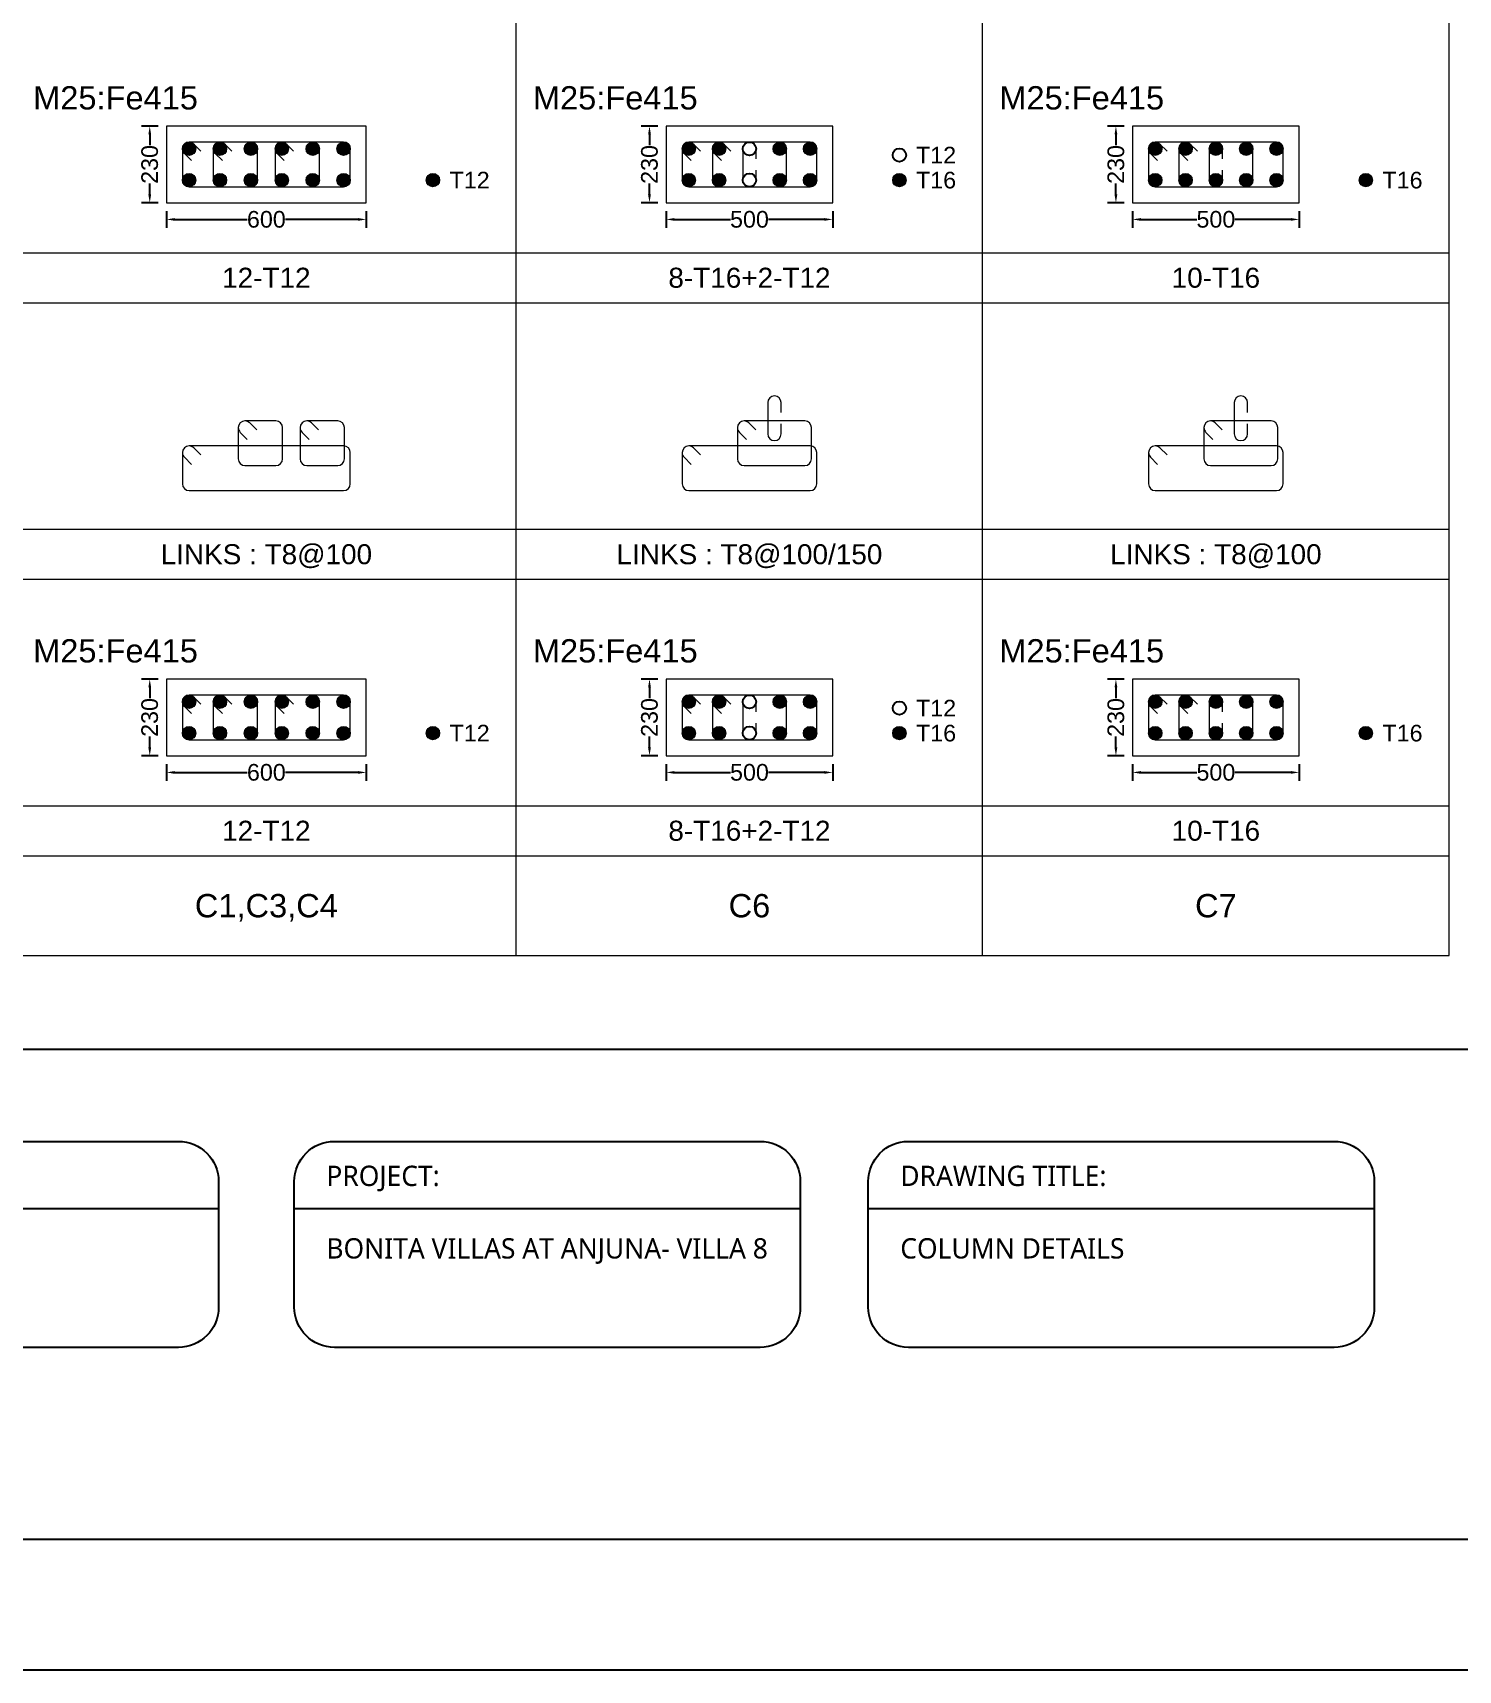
# Model space of a CAD drawing. Header units: millimetres. Extents: x 660818 to 959388, y -495289 to 50450.
# Drawn here: x 745146 to 749425, y -120208 to -115293 of the extents above; entities that cross this region are included whole.
import ezdxf
from ezdxf.enums import TextEntityAlignment as Align

# ---------------------------------------------------------------- set-up
doc = ezdxf.new("R2010")
doc.units = ezdxf.units.MM
doc.header["$LTSCALE"] = 0.01
doc.header["$MEASUREMENT"] = 0
doc.header["$PDMODE"] = 35
for name, color, linetype, lineweight in [('Bar', 4, 'Continuous', 0), ('BorderLine', 7, 'Continuous', 0), ('ConCreatPl', 6, 'Continuous', 0), ('Dim Line', 140, 'Continuous', 0), ('Stirrup', 7, 'Continuous', 0), ('Text1', 2, 'Continuous', 0)]:
    doc.layers.add(name, color=color, linetype=linetype, lineweight=lineweight)
doc.layers.add('RAFT', color=1, linetype='Continuous')
doc.layers.add('Reinforcement', color=130, linetype='Continuous')
doc.styles.add('New Style', font='arial.ttf', dxfattribs={"height": 50})
doc.styles.get("Standard").update_dxf_attribs({"font": 'arial.ttf'})
doc.dimstyles.new('MyDim', dxfattribs={"dimtxt": 50, "dimasz": 25, "dimexe": 25, "dimexo": 25, "dimgap": 2, "dimtad": 0, "dimtxsty": 'New Style', "dimcen": 2.5, "dimadec": 0, "dimazin": 2, "dimtfac": 1, "dimtdec": 4, "dimtofl": 0, "dimtmove": 0, "dimatfit": 3, "dimfxl": 1, "dimtolj": 1, "dimtzin": 0, "dimarcsym": 0})

# ---------------------------------------------------------------- blocks, each defined once
blk = doc.blocks.new('*D936')
at = {"layer": 'Defpoints', "color": 0, "transparency": 16777216}
for p in [(745547.4, -117463.1), (746147.4, -117463.1), (746147.4, -117513.1)]:
    blk.add_point(p, dxfattribs=at)
at = {"layer": 'Dim Line', "color": 0, "lineweight": -2, "transparency": 16777216}
for p, q in [((745547.4, -117488.1), (745547.4, -117538.1)), ((745572.4, -117513.1), (745790.1, -117513.1)), ((746122.4, -117513.1), (745904.7, -117513.1)), ((746147.4, -117488.1), (746147.4, -117538.1))]:
    blk.add_line(p, q, dxfattribs=at)
at = {"layer": 'Dim Line', "color": 0, "transparency": 16777216}
for points in [[(745572.4, -117509), (745572.4, -117517.3), (745547.4, -117513.1)], [(746122.4, -117509), (746122.4, -117517.3), (746147.4, -117513.1)]]:
    blk.add_solid(points, dxfattribs=at)
at = {"layer": 'Dim Line', "color": 0, "transparency": 16777216, "insert": (745847.4, -117513.1), "char_height": 50, "attachment_point": 5, "style": 'New Style'}
blk.add_mtext('\\A1;600', dxfattribs=at)
blk = doc.blocks.new('*D937')
at = {"layer": 'Defpoints', "color": 0, "transparency": 16777216}
for p in [(745497.4, -117233.1), (745547.4, -117233.1), (745547.4, -117463.1)]:
    blk.add_point(p, dxfattribs=at)
at = {"layer": 'Dim Line', "color": 0, "lineweight": -2, "transparency": 16777216}
for p, q in [((745522.4, -117233.1), (745472.4, -117233.1)), ((745497.4, -117258.1), (745497.4, -117290.5)), ((745497.4, -117438.1), (745497.4, -117405.7)), ((745522.4, -117463.1), (745472.4, -117463.1))]:
    blk.add_line(p, q, dxfattribs=at)
at = {"layer": 'Dim Line', "color": 0, "transparency": 16777216}
for points in [[(745493.2, -117258.1), (745501.6, -117258.1), (745497.4, -117233.1)], [(745493.2, -117438.1), (745501.6, -117438.1), (745497.4, -117463.1)]]:
    blk.add_solid(points, dxfattribs=at)
at = {"layer": 'Dim Line', "color": 0, "transparency": 16777216, "insert": (745497.4, -117348.1), "char_height": 50, "attachment_point": 5, "rotation": 90, "style": 'New Style'}
blk.add_mtext('\\A1;230', dxfattribs=at)
blk = doc.blocks.new('*D912')
at = {"layer": 'Defpoints', "color": 0, "transparency": 16777216}
for p in [(745547.4, -115803.1), (746147.4, -115803.1), (746147.4, -115853.1)]:
    blk.add_point(p, dxfattribs=at)
at = {"layer": 'Dim Line', "color": 0, "lineweight": -2, "transparency": 16777216}
for p, q in [((745547.4, -115828.1), (745547.4, -115878.1)), ((745572.4, -115853.1), (745790.1, -115853.1)), ((746122.4, -115853.1), (745904.7, -115853.1)), ((746147.4, -115828.1), (746147.4, -115878.1))]:
    blk.add_line(p, q, dxfattribs=at)
at = {"layer": 'Dim Line', "color": 0, "transparency": 16777216}
for points in [[(745572.4, -115849), (745572.4, -115857.3), (745547.4, -115853.1)], [(746122.4, -115849), (746122.4, -115857.3), (746147.4, -115853.1)]]:
    blk.add_solid(points, dxfattribs=at)
at = {"layer": 'Dim Line', "color": 0, "transparency": 16777216, "insert": (745847.4, -115853.1), "char_height": 50, "attachment_point": 5, "style": 'New Style'}
blk.add_mtext('\\A1;600', dxfattribs=at)
blk = doc.blocks.new('*D913')
at = {"layer": 'Defpoints', "color": 0, "transparency": 16777216}
for p in [(745497.4, -115573.1), (745547.4, -115573.1), (745547.4, -115803.1)]:
    blk.add_point(p, dxfattribs=at)
at = {"layer": 'Dim Line', "color": 0, "lineweight": -2, "transparency": 16777216}
for p, q in [((745522.4, -115573.1), (745472.4, -115573.1)), ((745497.4, -115598.1), (745497.4, -115630.5)), ((745497.4, -115778.1), (745497.4, -115745.7)), ((745522.4, -115803.1), (745472.4, -115803.1))]:
    blk.add_line(p, q, dxfattribs=at)
at = {"layer": 'Dim Line', "color": 0, "transparency": 16777216}
for points in [[(745493.2, -115598.1), (745501.6, -115598.1), (745497.4, -115573.1)], [(745493.2, -115778.1), (745501.6, -115778.1), (745497.4, -115803.1)]]:
    blk.add_solid(points, dxfattribs=at)
at = {"layer": 'Dim Line', "color": 0, "transparency": 16777216, "insert": (745497.4, -115688.1), "char_height": 50, "attachment_point": 5, "rotation": 90, "style": 'New Style'}
blk.add_mtext('\\A1;230', dxfattribs=at)
blk = doc.blocks.new('*D928')
at = {"layer": 'Defpoints', "color": 0, "transparency": 16777216}
for p in [(747047.4, -115803.1), (747547.4, -115803.1), (747547.4, -115853.1)]:
    blk.add_point(p, dxfattribs=at)
at = {"layer": 'Dim Line', "color": 0, "lineweight": -2, "transparency": 16777216}
for p, q in [((747047.4, -115828.1), (747047.4, -115878.1)), ((747072.4, -115853.1), (747240.3, -115853.1)), ((747522.4, -115853.1), (747354.6, -115853.1)), ((747547.4, -115828.1), (747547.4, -115878.1))]:
    blk.add_line(p, q, dxfattribs=at)
at = {"layer": 'Dim Line', "color": 0, "transparency": 16777216}
for points in [[(747072.4, -115849), (747072.4, -115857.3), (747047.4, -115853.1)], [(747522.4, -115849), (747522.4, -115857.3), (747547.4, -115853.1)]]:
    blk.add_solid(points, dxfattribs=at)
at = {"layer": 'Dim Line', "color": 0, "transparency": 16777216, "insert": (747297.4, -115853.1), "char_height": 50, "attachment_point": 5, "style": 'New Style'}
blk.add_mtext('\\A1;500', dxfattribs=at)
blk = doc.blocks.new('*D929')
at = {"layer": 'Defpoints', "color": 0, "transparency": 16777216}
for p in [(746997.4, -115573.1), (747047.4, -115573.1), (747047.4, -115803.1)]:
    blk.add_point(p, dxfattribs=at)
at = {"layer": 'Dim Line', "color": 0, "lineweight": -2, "transparency": 16777216}
for p, q in [((747022.4, -115573.1), (746972.4, -115573.1)), ((746997.4, -115598.1), (746997.4, -115630.5)), ((746997.4, -115778.1), (746997.4, -115745.7)), ((747022.4, -115803.1), (746972.4, -115803.1))]:
    blk.add_line(p, q, dxfattribs=at)
at = {"layer": 'Dim Line', "color": 0, "transparency": 16777216}
for points in [[(746993.2, -115598.1), (747001.6, -115598.1), (746997.4, -115573.1)], [(746993.2, -115778.1), (747001.6, -115778.1), (746997.4, -115803.1)]]:
    blk.add_solid(points, dxfattribs=at)
at = {"layer": 'Dim Line', "color": 0, "transparency": 16777216, "insert": (746997.4, -115688.1), "char_height": 50, "attachment_point": 5, "rotation": 90, "style": 'New Style'}
blk.add_mtext('\\A1;230', dxfattribs=at)
blk = doc.blocks.new('Dia12')
at = {"layer": 'Reinforcement'}
blk.add_circle((0, 0), 20, dxfattribs=at)
blk = doc.blocks.new('*D924')
at = {"layer": 'Defpoints', "color": 0, "transparency": 16777216}
for p in [(748447.4, -115803.1), (748947.4, -115803.1), (748947.4, -115853.1)]:
    blk.add_point(p, dxfattribs=at)
at = {"layer": 'Dim Line', "color": 0, "lineweight": -2, "transparency": 16777216}
for p, q in [((748447.4, -115828.1), (748447.4, -115878.1)), ((748472.4, -115853.1), (748640.3, -115853.1)), ((748922.4, -115853.1), (748754.6, -115853.1)), ((748947.4, -115828.1), (748947.4, -115878.1))]:
    blk.add_line(p, q, dxfattribs=at)
at = {"layer": 'Dim Line', "color": 0, "transparency": 16777216}
for points in [[(748472.4, -115849), (748472.4, -115857.3), (748447.4, -115853.1)], [(748922.4, -115849), (748922.4, -115857.3), (748947.4, -115853.1)]]:
    blk.add_solid(points, dxfattribs=at)
at = {"layer": 'Dim Line', "color": 0, "transparency": 16777216, "insert": (748697.4, -115853.1), "char_height": 50, "attachment_point": 5, "style": 'New Style'}
blk.add_mtext('\\A1;500', dxfattribs=at)
blk = doc.blocks.new('*D925')
at = {"layer": 'Defpoints', "color": 0, "transparency": 16777216}
for p in [(748397.4, -115573.1), (748447.4, -115573.1), (748447.4, -115803.1)]:
    blk.add_point(p, dxfattribs=at)
at = {"layer": 'Dim Line', "color": 0, "lineweight": -2, "transparency": 16777216}
for p, q in [((748422.4, -115573.1), (748372.4, -115573.1)), ((748397.4, -115598.1), (748397.4, -115630.5)), ((748397.4, -115778.1), (748397.4, -115745.7)), ((748422.4, -115803.1), (748372.4, -115803.1))]:
    blk.add_line(p, q, dxfattribs=at)
at = {"layer": 'Dim Line', "color": 0, "transparency": 16777216}
for points in [[(748393.2, -115598.1), (748401.6, -115598.1), (748397.4, -115573.1)], [(748393.2, -115778.1), (748401.6, -115778.1), (748397.4, -115803.1)]]:
    blk.add_solid(points, dxfattribs=at)
at = {"layer": 'Dim Line', "color": 0, "transparency": 16777216, "insert": (748397.4, -115688.1), "char_height": 50, "attachment_point": 5, "rotation": 90, "style": 'New Style'}
blk.add_mtext('\\A1;230', dxfattribs=at)
blk = doc.blocks.new('*D890')
at = {"layer": 'Defpoints', "color": 0, "transparency": 16777216}
for p in [(747047.4, -117463.1), (747547.4, -117463.1), (747547.4, -117513.1)]:
    blk.add_point(p, dxfattribs=at)
at = {"layer": 'Dim Line', "color": 0, "lineweight": -2, "transparency": 16777216}
for p, q in [((747047.4, -117488.1), (747047.4, -117538.1)), ((747072.4, -117513.1), (747240.3, -117513.1)), ((747522.4, -117513.1), (747354.6, -117513.1)), ((747547.4, -117488.1), (747547.4, -117538.1))]:
    blk.add_line(p, q, dxfattribs=at)
at = {"layer": 'Dim Line', "color": 0, "transparency": 16777216}
for points in [[(747072.4, -117509), (747072.4, -117517.3), (747047.4, -117513.1)], [(747522.4, -117509), (747522.4, -117517.3), (747547.4, -117513.1)]]:
    blk.add_solid(points, dxfattribs=at)
at = {"layer": 'Dim Line', "color": 0, "transparency": 16777216, "insert": (747297.4, -117513.1), "char_height": 50, "attachment_point": 5, "style": 'New Style'}
blk.add_mtext('\\A1;500', dxfattribs=at)
blk = doc.blocks.new('*D891')
at = {"layer": 'Defpoints', "color": 0, "transparency": 16777216}
for p in [(746997.4, -117233.1), (747047.4, -117233.1), (747047.4, -117463.1)]:
    blk.add_point(p, dxfattribs=at)
at = {"layer": 'Dim Line', "color": 0, "lineweight": -2, "transparency": 16777216}
for p, q in [((747022.4, -117233.1), (746972.4, -117233.1)), ((746997.4, -117258.1), (746997.4, -117290.5)), ((746997.4, -117438.1), (746997.4, -117405.7)), ((747022.4, -117463.1), (746972.4, -117463.1))]:
    blk.add_line(p, q, dxfattribs=at)
at = {"layer": 'Dim Line', "color": 0, "transparency": 16777216}
for points in [[(746993.2, -117258.1), (747001.6, -117258.1), (746997.4, -117233.1)], [(746993.2, -117438.1), (747001.6, -117438.1), (746997.4, -117463.1)]]:
    blk.add_solid(points, dxfattribs=at)
at = {"layer": 'Dim Line', "color": 0, "transparency": 16777216, "insert": (746997.4, -117348.1), "char_height": 50, "attachment_point": 5, "rotation": 90, "style": 'New Style'}
blk.add_mtext('\\A1;230', dxfattribs=at)
blk = doc.blocks.new('*D892')
at = {"layer": 'Defpoints', "color": 0, "transparency": 16777216}
for p in [(748447.4, -117463.1), (748947.4, -117463.1), (748947.4, -117513.1)]:
    blk.add_point(p, dxfattribs=at)
at = {"layer": 'Dim Line', "color": 0, "lineweight": -2, "transparency": 16777216}
for p, q in [((748447.4, -117488.1), (748447.4, -117538.1)), ((748472.4, -117513.1), (748640.3, -117513.1)), ((748922.4, -117513.1), (748754.6, -117513.1)), ((748947.4, -117488.1), (748947.4, -117538.1))]:
    blk.add_line(p, q, dxfattribs=at)
at = {"layer": 'Dim Line', "color": 0, "transparency": 16777216}
for points in [[(748472.4, -117509), (748472.4, -117517.3), (748447.4, -117513.1)], [(748922.4, -117509), (748922.4, -117517.3), (748947.4, -117513.1)]]:
    blk.add_solid(points, dxfattribs=at)
at = {"layer": 'Dim Line', "color": 0, "transparency": 16777216, "insert": (748697.4, -117513.1), "char_height": 50, "attachment_point": 5, "style": 'New Style'}
blk.add_mtext('\\A1;500', dxfattribs=at)
blk = doc.blocks.new('*D893')
at = {"layer": 'Defpoints', "color": 0, "transparency": 16777216}
for p in [(748397.4, -117233.1), (748447.4, -117233.1), (748447.4, -117463.1)]:
    blk.add_point(p, dxfattribs=at)
at = {"layer": 'Dim Line', "color": 0, "lineweight": -2, "transparency": 16777216}
for p, q in [((748422.4, -117233.1), (748372.4, -117233.1)), ((748397.4, -117258.1), (748397.4, -117290.5)), ((748397.4, -117438.1), (748397.4, -117405.7)), ((748422.4, -117463.1), (748372.4, -117463.1))]:
    blk.add_line(p, q, dxfattribs=at)
at = {"layer": 'Dim Line', "color": 0, "transparency": 16777216}
for points in [[(748393.2, -117258.1), (748401.6, -117258.1), (748397.4, -117233.1)], [(748393.2, -117438.1), (748401.6, -117438.1), (748397.4, -117463.1)]]:
    blk.add_solid(points, dxfattribs=at)
at = {"layer": 'Dim Line', "color": 0, "transparency": 16777216, "insert": (748397.4, -117348.1), "char_height": 50, "attachment_point": 5, "rotation": 90, "style": 'New Style'}
blk.add_mtext('\\A1;230', dxfattribs=at)

msp = doc.modelspace()

# ---------------------------------------------------------------- hatches: boundary and pattern name
at = {"layer": 'Bar'}
h = msp.add_hatch(color=256, dxfattribs=at)
edge = h.paths.add_edge_path()
edge.add_arc((745615.404, -115641.125), 20, 0, 360)
h = msp.add_hatch(color=256, dxfattribs=at)
edge = h.paths.add_edge_path()
edge.add_arc((745708.204, -115641.125), 20, 0, 360)
h = msp.add_hatch(color=256, dxfattribs=at)
edge = h.paths.add_edge_path()
edge.add_arc((745801.004, -115641.125), 20, 0, 360)
h = msp.add_hatch(color=256, dxfattribs=at)
edge = h.paths.add_edge_path()
edge.add_arc((745893.804, -115641.125), 20, 0, 360)
h = msp.add_hatch(color=256, dxfattribs=at)
edge = h.paths.add_edge_path()
edge.add_arc((745986.604, -115641.125), 20, 0, 360)
h = msp.add_hatch(color=256, dxfattribs=at)
edge = h.paths.add_edge_path()
edge.add_arc((746079.404, -115641.125), 20, 0, 360)
h = msp.add_hatch(color=256, dxfattribs=at)
edge = h.paths.add_edge_path()
edge.add_arc((747115.404, -115641.125), 20, 0, 360)
h = msp.add_hatch(color=256, dxfattribs=at)
edge = h.paths.add_edge_path()
edge.add_arc((747206.404, -115641.125), 20, 0, 360)
h = msp.add_hatch(color=256, dxfattribs=at)
edge = h.paths.add_edge_path()
edge.add_arc((747388.404, -115641.125), 20, 0, 360)
h = msp.add_hatch(color=256, dxfattribs=at)
edge = h.paths.add_edge_path()
edge.add_arc((747479.404, -115641.125), 20, 0, 360)
h = msp.add_hatch(color=256, dxfattribs=at)
edge = h.paths.add_edge_path()
edge.add_arc((748515.404, -115641.125), 20, 0, 360)
h = msp.add_hatch(color=256, dxfattribs=at)
edge = h.paths.add_edge_path()
edge.add_arc((748606.404, -115641.125), 20, 0, 360)
h = msp.add_hatch(color=256, dxfattribs=at)
edge = h.paths.add_edge_path()
edge.add_arc((748697.404, -115641.125), 20, 0, 360)
h = msp.add_hatch(color=256, dxfattribs=at)
edge = h.paths.add_edge_path()
edge.add_arc((748788.404, -115641.125), 20, 0, 360)
h = msp.add_hatch(color=256, dxfattribs=at)
edge = h.paths.add_edge_path()
edge.add_arc((748879.404, -115641.125), 20, 0, 360)
h = msp.add_hatch(color=256, dxfattribs=at)
edge = h.paths.add_edge_path()
edge.add_arc((745615.404, -115735.125), 20, 0, 360)
h = msp.add_hatch(color=256, dxfattribs=at)
edge = h.paths.add_edge_path()
edge.add_arc((745708.204, -115735.125), 20, 0, 360)
h = msp.add_hatch(color=256, dxfattribs=at)
edge = h.paths.add_edge_path()
edge.add_arc((745801.004, -115735.125), 20, 0, 360)
h = msp.add_hatch(color=256, dxfattribs=at)
edge = h.paths.add_edge_path()
edge.add_arc((745893.804, -115735.125), 20, 0, 360)
h = msp.add_hatch(color=256, dxfattribs=at)
edge = h.paths.add_edge_path()
edge.add_arc((745986.604, -115735.125), 20, 0, 360)
h = msp.add_hatch(color=256, dxfattribs=at)
edge = h.paths.add_edge_path()
edge.add_arc((746079.404, -115735.125), 20, 0, 360)
h = msp.add_hatch(color=256, dxfattribs=at)
edge = h.paths.add_edge_path()
edge.add_arc((746347.404, -115735.125), 20, 0, 360)
h = msp.add_hatch(color=256, dxfattribs=at)
edge = h.paths.add_edge_path()
edge.add_arc((747115.404, -115735.125), 20, 0, 360)
h = msp.add_hatch(color=256, dxfattribs=at)
edge = h.paths.add_edge_path()
edge.add_arc((747206.404, -115735.125), 20, 0, 360)
h = msp.add_hatch(color=256, dxfattribs=at)
edge = h.paths.add_edge_path()
edge.add_arc((747388.404, -115735.125), 20, 0, 360)
h = msp.add_hatch(color=256, dxfattribs=at)
edge = h.paths.add_edge_path()
edge.add_arc((747479.404, -115735.125), 20, 0, 360)
h = msp.add_hatch(color=256, dxfattribs=at)
edge = h.paths.add_edge_path()
edge.add_arc((747747.404, -115735.125), 20, 0, 360)
h = msp.add_hatch(color=256, dxfattribs=at)
edge = h.paths.add_edge_path()
edge.add_arc((748515.404, -115735.125), 20, 0, 360)
h = msp.add_hatch(color=256, dxfattribs=at)
edge = h.paths.add_edge_path()
edge.add_arc((748606.404, -115735.125), 20, 0, 360)
h = msp.add_hatch(color=256, dxfattribs=at)
edge = h.paths.add_edge_path()
edge.add_arc((748697.404, -115735.125), 20, 0, 360)
h = msp.add_hatch(color=256, dxfattribs=at)
edge = h.paths.add_edge_path()
edge.add_arc((748788.404, -115735.125), 20, 0, 360)
h = msp.add_hatch(color=256, dxfattribs=at)
edge = h.paths.add_edge_path()
edge.add_arc((748879.404, -115735.125), 20, 0, 360)
h = msp.add_hatch(color=256, dxfattribs=at)
edge = h.paths.add_edge_path()
edge.add_arc((749147.404, -115735.125), 20, 0, 360)
h = msp.add_hatch(color=256, dxfattribs=at)
edge = h.paths.add_edge_path()
edge.add_arc((745615.404, -117301.125), 20, 0, 360)
h = msp.add_hatch(color=256, dxfattribs=at)
edge = h.paths.add_edge_path()
edge.add_arc((745708.204, -117301.125), 20, 0, 360)
h = msp.add_hatch(color=256, dxfattribs=at)
edge = h.paths.add_edge_path()
edge.add_arc((745801.004, -117301.125), 20, 0, 360)
h = msp.add_hatch(color=256, dxfattribs=at)
edge = h.paths.add_edge_path()
edge.add_arc((745893.804, -117301.125), 20, 0, 360)
h = msp.add_hatch(color=256, dxfattribs=at)
edge = h.paths.add_edge_path()
edge.add_arc((745986.604, -117301.125), 20, 0, 360)
h = msp.add_hatch(color=256, dxfattribs=at)
edge = h.paths.add_edge_path()
edge.add_arc((746079.404, -117301.125), 20, 0, 360)
h = msp.add_hatch(color=256, dxfattribs=at)
edge = h.paths.add_edge_path()
edge.add_arc((747115.404, -117301.125), 20, 0, 360)
h = msp.add_hatch(color=256, dxfattribs=at)
edge = h.paths.add_edge_path()
edge.add_arc((747206.404, -117301.125), 20, 0, 360)
h = msp.add_hatch(color=256, dxfattribs=at)
edge = h.paths.add_edge_path()
edge.add_arc((747388.404, -117301.125), 20, 0, 360)
h = msp.add_hatch(color=256, dxfattribs=at)
edge = h.paths.add_edge_path()
edge.add_arc((747479.404, -117301.125), 20, 0, 360)
h = msp.add_hatch(color=256, dxfattribs=at)
edge = h.paths.add_edge_path()
edge.add_arc((748515.404, -117301.125), 20, 0, 360)
h = msp.add_hatch(color=256, dxfattribs=at)
edge = h.paths.add_edge_path()
edge.add_arc((748606.404, -117301.125), 20, 0, 360)
h = msp.add_hatch(color=256, dxfattribs=at)
edge = h.paths.add_edge_path()
edge.add_arc((748697.404, -117301.125), 20, 0, 360)
h = msp.add_hatch(color=256, dxfattribs=at)
edge = h.paths.add_edge_path()
edge.add_arc((748788.404, -117301.125), 20, 0, 360)
h = msp.add_hatch(color=256, dxfattribs=at)
edge = h.paths.add_edge_path()
edge.add_arc((748879.404, -117301.125), 20, 0, 360)
h = msp.add_hatch(color=256, dxfattribs=at)
edge = h.paths.add_edge_path()
edge.add_arc((745615.404, -117395.125), 20, 0, 360)
h = msp.add_hatch(color=256, dxfattribs=at)
edge = h.paths.add_edge_path()
edge.add_arc((745708.204, -117395.125), 20, 0, 360)
h = msp.add_hatch(color=256, dxfattribs=at)
edge = h.paths.add_edge_path()
edge.add_arc((745801.004, -117395.125), 20, 0, 360)
h = msp.add_hatch(color=256, dxfattribs=at)
edge = h.paths.add_edge_path()
edge.add_arc((745893.804, -117395.125), 20, 0, 360)
h = msp.add_hatch(color=256, dxfattribs=at)
edge = h.paths.add_edge_path()
edge.add_arc((745986.604, -117395.125), 20, 0, 360)
h = msp.add_hatch(color=256, dxfattribs=at)
edge = h.paths.add_edge_path()
edge.add_arc((746079.404, -117395.125), 20, 0, 360)
h = msp.add_hatch(color=256, dxfattribs=at)
edge = h.paths.add_edge_path()
edge.add_arc((746347.404, -117395.125), 20, 0, 360)
h = msp.add_hatch(color=256, dxfattribs=at)
edge = h.paths.add_edge_path()
edge.add_arc((747115.404, -117395.125), 20, 0, 360)
h = msp.add_hatch(color=256, dxfattribs=at)
edge = h.paths.add_edge_path()
edge.add_arc((747206.404, -117395.125), 20, 0, 360)
h = msp.add_hatch(color=256, dxfattribs=at)
edge = h.paths.add_edge_path()
edge.add_arc((747388.404, -117395.125), 20, 0, 360)
h = msp.add_hatch(color=256, dxfattribs=at)
edge = h.paths.add_edge_path()
edge.add_arc((747479.404, -117395.125), 20, 0, 360)
h = msp.add_hatch(color=256, dxfattribs=at)
edge = h.paths.add_edge_path()
edge.add_arc((747747.404, -117395.125), 20, 0, 360)
h = msp.add_hatch(color=256, dxfattribs=at)
edge = h.paths.add_edge_path()
edge.add_arc((748515.404, -117395.125), 20, 0, 360)
h = msp.add_hatch(color=256, dxfattribs=at)
edge = h.paths.add_edge_path()
edge.add_arc((748606.404, -117395.125), 20, 0, 360)
h = msp.add_hatch(color=256, dxfattribs=at)
edge = h.paths.add_edge_path()
edge.add_arc((748697.404, -117395.125), 20, 0, 360)
h = msp.add_hatch(color=256, dxfattribs=at)
edge = h.paths.add_edge_path()
edge.add_arc((748788.404, -117395.125), 20, 0, 360)
h = msp.add_hatch(color=256, dxfattribs=at)
edge = h.paths.add_edge_path()
edge.add_arc((748879.404, -117395.125), 20, 0, 360)
h = msp.add_hatch(color=256, dxfattribs=at)
edge = h.paths.add_edge_path()
edge.add_arc((749147.404, -117395.125), 20, 0, 360)

# ---------------------------------------------------------------- linework, layer by layer
at = {"color": 151}
for p, q in [((744185.175, -118822.502), (745704.019, -118822.502)), ((745931.265, -118822.502), (747450.109, -118822.502)), ((747653.898, -118822.502), (749172.742, -118822.502))]:
    msp.add_line(p, q, dxfattribs=at)
for points in [[(744305.675, -118620.713), (745583.519, -118620.713, -0.41421356), (745704.019, -118741.213), (745704.019, -119118.47, -0.41421356), (745583.519, -119238.97), (744305.675, -119238.97, -0.41421356), (744185.175, -119118.47), (744185.175, -118741.213, -0.41421356)], [(746051.765, -118620.713), (747329.609, -118620.713, -0.41421356), (747450.109, -118741.213), (747450.109, -119118.47, -0.41421356), (747329.609, -119238.97), (746051.765, -119238.97, -0.41421356), (745931.265, -119118.47), (745931.265, -118741.213, -0.41421356)], [(747774.398, -118620.713), (749052.242, -118620.713, -0.41421356), (749172.742, -118741.213), (749172.742, -119118.47, -0.41421356), (749052.242, -119238.97), (747774.398, -119238.97, -0.41421356), (747653.898, -119118.47), (747653.898, -118741.213, -0.41421356)]]:
    msp.add_lwpolyline(points, format="xyb", close=True, dxfattribs=at)
at = {"layer": 'Bar'}
for centre in [(745615.404, -115641.125), (745708.204, -115641.125), (745801.004, -115641.125), (745893.804, -115641.125), (745986.604, -115641.125), (746079.404, -115641.125), (747115.404, -115641.125), (747206.404, -115641.125), (747388.404, -115641.125), (747479.404, -115641.125), (748515.404, -115641.125), (748606.404, -115641.125), (748697.404, -115641.125), (748788.404, -115641.125), (748879.404, -115641.125), (745615.404, -115735.125), (745708.204, -115735.125), (745801.004, -115735.125), (745893.804, -115735.125), (745986.604, -115735.125), (746079.404, -115735.125), (746347.404, -115735.125), (747115.404, -115735.125), (747206.404, -115735.125), (747388.404, -115735.125), (747479.404, -115735.125), (747747.404, -115735.125), (748515.404, -115735.125), (748606.404, -115735.125), (748697.404, -115735.125), (748788.404, -115735.125), (748879.404, -115735.125), (749147.404, -115735.125), (745615.404, -117301.125), (745708.204, -117301.125), (745801.004, -117301.125), (745893.804, -117301.125), (745986.604, -117301.125), (746079.404, -117301.125), (747115.404, -117301.125), (747206.404, -117301.125), (747388.404, -117301.125), (747479.404, -117301.125), (748515.404, -117301.125), (748606.404, -117301.125), (748697.404, -117301.125), (748788.404, -117301.125), (748879.404, -117301.125), (745615.404, -117395.125), (745708.204, -117395.125), (745801.004, -117395.125), (745893.804, -117395.125), (745986.604, -117395.125), (746079.404, -117395.125), (746347.404, -117395.125), (747115.404, -117395.125), (747206.404, -117395.125), (747388.404, -117395.125), (747479.404, -117395.125), (747747.404, -117395.125), (748515.404, -117395.125), (748606.404, -117395.125), (748697.404, -117395.125), (748788.404, -117395.125), (748879.404, -117395.125), (749147.404, -117395.125)]:
    msp.add_circle(centre, 20, dxfattribs=at)
at = {"layer": 'BorderLine'}
for p, q in [((746597.404, -116103.125), (746597.404, -114443.125)), ((746597.404, -116103.125), (746597.404, -114443.125)), ((747997.404, -116103.125), (747997.404, -114443.125)), ((749397.404, -116103.125), (749397.404, -114443.125)), ((745097.404, -115953.125), (746597.404, -115953.125)), ((746597.404, -115953.125), (747997.404, -115953.125)), ((747997.404, -115953.125), (749397.404, -115953.125)), ((745097.404, -116103.125), (746597.404, -116103.125)), ((746597.404, -117763.125), (746597.404, -116103.125)), ((746597.404, -117763.125), (746597.404, -116103.125)), ((746597.404, -116103.125), (747997.404, -116103.125)), ((747997.404, -117763.125), (747997.404, -116103.125)), ((747997.404, -116103.125), (749397.404, -116103.125)), ((749397.404, -117763.125), (749397.404, -116103.125)), ((745097.404, -116783.125), (746597.404, -116783.125)), ((746597.404, -116783.125), (747997.404, -116783.125)), ((747997.404, -116783.125), (749397.404, -116783.125)), ((745097.404, -116933.125), (746597.404, -116933.125)), ((746597.404, -116933.125), (747997.404, -116933.125)), ((747997.404, -116933.125), (749397.404, -116933.125)), ((745097.404, -117613.125), (746597.404, -117613.125)), ((746597.404, -117613.125), (747997.404, -117613.125)), ((747997.404, -117613.125), (749397.404, -117613.125)), ((745097.404, -117763.125), (746597.404, -117763.125)), ((745097.404, -117763.125), (746597.404, -117763.125)), ((746597.404, -118063.125), (746597.404, -117763.125)), ((746597.404, -118063.125), (746597.404, -117763.125)), ((746597.404, -117763.125), (747997.404, -117763.125)), ((747997.404, -118063.125), (747997.404, -117763.125)), ((747997.404, -117763.125), (749397.404, -117763.125)), ((749397.404, -118063.125), (749397.404, -117763.125)), ((745097.404, -118063.125), (746597.404, -118063.125)), ((746597.404, -118063.125), (747997.404, -118063.125)), ((747997.404, -118063.125), (749397.404, -118063.125))]:
    msp.add_line(p, q, dxfattribs=at)
at = {"layer": 'ConCreatPl', "flags": 128}
for points in [[(745547.404, -115803.125), (746147.404, -115803.125), (746147.404, -115573.125), (745547.404, -115573.125)], [(747047.404, -115803.125), (747547.404, -115803.125), (747547.404, -115573.125), (747047.404, -115573.125)], [(748447.404, -115803.125), (748947.404, -115803.125), (748947.404, -115573.125), (748447.404, -115573.125)], [(745547.404, -117463.125), (746147.404, -117463.125), (746147.404, -117233.125), (745547.404, -117233.125)], [(747047.404, -117463.125), (747547.404, -117463.125), (747547.404, -117233.125), (747047.404, -117233.125)], [(748447.404, -117463.125), (748947.404, -117463.125), (748947.404, -117233.125), (748447.404, -117233.125)]]:
    msp.add_lwpolyline(points, close=True, dxfattribs=at)
at = {"layer": 'RAFT', "ltscale": 0.5}
msp.add_line((741377.144, -118344.151), (751989.712, -118344.151), dxfattribs=at)
for points in [[(741211.036, -110470.938), (752247.64, -110470.938), (752247.64, -120208.209), (741211.036, -120208.209)], [(741377.144, -110680.277), (751989.712, -110680.277), (751989.712, -119815.577), (741377.144, -119815.577)]]:
    msp.add_lwpolyline(points, close=True, dxfattribs=at)
at = {"layer": 'Stirrup', "flags": 128}
for points in [[(745650.76, -115648.196), (745629.546, -115626.983, 0.19891237), (745615.404, -115621.125), (745615.404, -115621.125, 0.41421356), (745595.404, -115641.125), (745595.404, -115735.125, 0.41421356), (745615.404, -115755.125), (746079.404, -115755.125, 0.41421356), (746099.404, -115735.125), (746099.404, -115641.125, 0.41421356), (746079.404, -115621.125), (745615.404, -115621.125, 0.41421356), (745595.404, -115641.125), (745595.404, -115641.116, 0.19910951), (745601.273, -115655.269), (745622.516, -115676.48)], [(745743.56, -115648.196), (745722.346, -115626.983, 0.19891237), (745708.204, -115621.125), (745708.204, -115621.125, 0.41421356), (745688.204, -115641.125), (745688.204, -115735.125, 0.41421356), (745708.204, -115755.125), (745801.004, -115755.125, 0.41421356), (745821.004, -115735.125), (745821.004, -115641.125, 0.41421356), (745801.004, -115621.125), (745708.204, -115621.125, 0.41421356), (745688.204, -115641.125), (745688.204, -115641.116, 0.19910951), (745694.073, -115655.269), (745715.316, -115676.48)], [(745929.16, -115648.196), (745907.946, -115626.983, 0.19891237), (745893.804, -115621.125), (745893.804, -115621.125, 0.41421356), (745873.804, -115641.125), (745873.804, -115735.125, 0.41421356), (745893.804, -115755.125), (745986.604, -115755.125, 0.41421356), (746006.604, -115735.125), (746006.604, -115641.125, 0.41421356), (745986.604, -115621.125), (745893.804, -115621.125, 0.41421356), (745873.804, -115641.125), (745873.804, -115641.116, 0.19910951), (745879.673, -115655.269), (745900.916, -115676.48)], [(747150.76, -115648.196), (747129.546, -115626.983, 0.19891237), (747115.404, -115621.125), (747115.404, -115621.125, 0.41421356), (747095.404, -115641.125), (747095.404, -115735.125, 0.41421356), (747115.404, -115755.125), (747479.404, -115755.125, 0.41421356), (747499.404, -115735.125), (747499.404, -115641.125, 0.41421356), (747479.404, -115621.125), (747115.404, -115621.125, 0.41421356), (747095.404, -115641.125), (747095.404, -115641.116, 0.19910951), (747101.273, -115655.269), (747122.516, -115676.48)], [(747241.76, -115648.196), (747220.546, -115626.983, 0.19891237), (747206.404, -115621.125), (747206.404, -115621.125, 0.41421356), (747186.404, -115641.125), (747186.404, -115735.125, 0.41421356), (747206.404, -115755.125), (747388.404, -115755.125, 0.41421356), (747408.404, -115735.125), (747408.404, -115641.125, 0.41421356), (747388.404, -115621.125), (747206.404, -115621.125, 0.41421356), (747186.404, -115641.125), (747186.404, -115641.116, 0.19910951), (747192.273, -115655.269), (747213.516, -115676.48)], [(747317.404, -115671.125), (747317.404, -115641.125, 0.41421356), (747297.404, -115621.125), (747297.404, -115621.125, 0.41421356), (747277.404, -115641.125), (747277.404, -115735.125, 0.41421356), (747297.404, -115755.125), (747297.404, -115755.125, 0.41421356), (747317.404, -115735.125), (747317.404, -115705.125)], [(748550.76, -115648.196), (748529.546, -115626.983, 0.19891237), (748515.404, -115621.125), (748515.404, -115621.125, 0.41421356), (748495.404, -115641.125), (748495.404, -115735.125, 0.41421356), (748515.404, -115755.125), (748879.404, -115755.125, 0.41421356), (748899.404, -115735.125), (748899.404, -115641.125, 0.41421356), (748879.404, -115621.125), (748515.404, -115621.125, 0.41421356), (748495.404, -115641.125), (748495.404, -115641.116, 0.19910951), (748501.273, -115655.269), (748522.516, -115676.48)], [(748641.76, -115648.196), (748620.546, -115626.983, 0.19891237), (748606.404, -115621.125), (748606.404, -115621.125, 0.41421356), (748586.404, -115641.125), (748586.404, -115735.125, 0.41421356), (748606.404, -115755.125), (748788.404, -115755.125, 0.41421356), (748808.404, -115735.125), (748808.404, -115641.125, 0.41421356), (748788.404, -115621.125), (748606.404, -115621.125, 0.41421356), (748586.404, -115641.125), (748586.404, -115641.116, 0.19910951), (748592.273, -115655.269), (748613.516, -115676.48)], [(748717.404, -115671.125), (748717.404, -115641.125, 0.41421356), (748697.404, -115621.125), (748697.404, -115621.125, 0.41421356), (748677.404, -115641.125), (748677.404, -115735.125, 0.41421356), (748697.404, -115755.125), (748697.404, -115755.125, 0.41421356), (748717.404, -115735.125), (748717.404, -115705.125)], [(747392.404, -116433.125), (747392.404, -116403.125, 0.41421356), (747372.404, -116383.125), (747372.404, -116383.125, 0.41421356), (747352.404, -116403.125), (747352.404, -116497.125, 0.41421356), (747372.404, -116517.125), (747372.404, -116517.125, 0.41421356), (747392.404, -116497.125), (747392.404, -116467.125)], [(748792.404, -116433.125), (748792.404, -116403.125, 0.41421356), (748772.404, -116383.125), (748772.404, -116383.125, 0.41421356), (748752.404, -116403.125), (748752.404, -116497.125, 0.41421356), (748772.404, -116517.125), (748772.404, -116517.125, 0.41421356), (748792.404, -116497.125), (748792.404, -116467.125)], [(745818.56, -116485.196), (745797.346, -116463.983, 0.19891237), (745783.204, -116458.125), (745783.204, -116458.125, 0.41421356), (745763.204, -116478.125), (745763.204, -116572.125, 0.41421356), (745783.204, -116592.125), (745876.004, -116592.125, 0.41421356), (745896.004, -116572.125), (745896.004, -116478.125, 0.41421356), (745876.004, -116458.125), (745783.204, -116458.125, 0.41421356), (745763.204, -116478.125), (745763.204, -116478.116, 0.19910951), (745769.073, -116492.269), (745790.316, -116513.48)], [(746004.16, -116485.196), (745982.946, -116463.983, 0.19891237), (745968.804, -116458.125), (745968.804, -116458.125, 0.41421356), (745948.804, -116478.125), (745948.804, -116572.125, 0.41421356), (745968.804, -116592.125), (746061.604, -116592.125, 0.41421356), (746081.604, -116572.125), (746081.604, -116478.125, 0.41421356), (746061.604, -116458.125), (745968.804, -116458.125, 0.41421356), (745948.804, -116478.125), (745948.804, -116478.116, 0.19910951), (745954.673, -116492.269), (745975.916, -116513.48)], [(747316.76, -116485.196), (747295.546, -116463.983, 0.19891237), (747281.404, -116458.125), (747281.404, -116458.125, 0.41421356), (747261.404, -116478.125), (747261.404, -116572.125, 0.41421356), (747281.404, -116592.125), (747463.404, -116592.125, 0.41421356), (747483.404, -116572.125), (747483.404, -116478.125, 0.41421356), (747463.404, -116458.125), (747281.404, -116458.125, 0.41421356), (747261.404, -116478.125), (747261.404, -116478.116, 0.19910951), (747267.273, -116492.269), (747288.516, -116513.48)], [(748716.76, -116485.196), (748695.546, -116463.983, 0.19891237), (748681.404, -116458.125), (748681.404, -116458.125, 0.41421356), (748661.404, -116478.125), (748661.404, -116572.125, 0.41421356), (748681.404, -116592.125), (748863.404, -116592.125, 0.41421356), (748883.404, -116572.125), (748883.404, -116478.125, 0.41421356), (748863.404, -116458.125), (748681.404, -116458.125, 0.41421356), (748661.404, -116478.125), (748661.404, -116478.116, 0.19910951), (748667.273, -116492.269), (748688.516, -116513.48)], [(745650.76, -116560.196), (745629.546, -116538.983, 0.19891237), (745615.404, -116533.125), (745615.404, -116533.125, 0.41421356), (745595.404, -116553.125), (745595.404, -116647.125, 0.41421356), (745615.404, -116667.125), (746079.404, -116667.125, 0.41421356), (746099.404, -116647.125), (746099.404, -116553.125, 0.41421356), (746079.404, -116533.125), (745615.404, -116533.125, 0.41421356), (745595.404, -116553.125), (745595.404, -116553.116, 0.19910951), (745601.273, -116567.269), (745622.516, -116588.48)], [(747150.76, -116560.196), (747129.546, -116538.983, 0.19891237), (747115.404, -116533.125), (747115.404, -116533.125, 0.41421356), (747095.404, -116553.125), (747095.404, -116647.125, 0.41421356), (747115.404, -116667.125), (747479.404, -116667.125, 0.41421356), (747499.404, -116647.125), (747499.404, -116553.125, 0.41421356), (747479.404, -116533.125), (747115.404, -116533.125, 0.41421356), (747095.404, -116553.125), (747095.404, -116553.116, 0.19910951), (747101.273, -116567.269), (747122.516, -116588.48)], [(748550.76, -116560.196), (748529.546, -116538.983, 0.19891237), (748515.404, -116533.125), (748515.404, -116533.125, 0.41421356), (748495.404, -116553.125), (748495.404, -116647.125, 0.41421356), (748515.404, -116667.125), (748879.404, -116667.125, 0.41421356), (748899.404, -116647.125), (748899.404, -116553.125, 0.41421356), (748879.404, -116533.125), (748515.404, -116533.125, 0.41421356), (748495.404, -116553.125), (748495.404, -116553.116, 0.19910951), (748501.273, -116567.269), (748522.516, -116588.48)], [(745650.76, -117308.196), (745629.546, -117286.983, 0.19891237), (745615.404, -117281.125), (745615.404, -117281.125, 0.41421356), (745595.404, -117301.125), (745595.404, -117395.125, 0.41421356), (745615.404, -117415.125), (746079.404, -117415.125, 0.41421356), (746099.404, -117395.125), (746099.404, -117301.125, 0.41421356), (746079.404, -117281.125), (745615.404, -117281.125, 0.41421356), (745595.404, -117301.125), (745595.404, -117301.116, 0.19910951), (745601.273, -117315.269), (745622.516, -117336.48)], [(745743.56, -117308.196), (745722.346, -117286.983, 0.19891237), (745708.204, -117281.125), (745708.204, -117281.125, 0.41421356), (745688.204, -117301.125), (745688.204, -117395.125, 0.41421356), (745708.204, -117415.125), (745801.004, -117415.125, 0.41421356), (745821.004, -117395.125), (745821.004, -117301.125, 0.41421356), (745801.004, -117281.125), (745708.204, -117281.125, 0.41421356), (745688.204, -117301.125), (745688.204, -117301.116, 0.19910951), (745694.073, -117315.269), (745715.316, -117336.48)], [(745929.16, -117308.196), (745907.946, -117286.983, 0.19891237), (745893.804, -117281.125), (745893.804, -117281.125, 0.41421356), (745873.804, -117301.125), (745873.804, -117395.125, 0.41421356), (745893.804, -117415.125), (745986.604, -117415.125, 0.41421356), (746006.604, -117395.125), (746006.604, -117301.125, 0.41421356), (745986.604, -117281.125), (745893.804, -117281.125, 0.41421356), (745873.804, -117301.125), (745873.804, -117301.116, 0.19910951), (745879.673, -117315.269), (745900.916, -117336.48)], [(747150.76, -117308.196), (747129.546, -117286.983, 0.19891237), (747115.404, -117281.125), (747115.404, -117281.125, 0.41421356), (747095.404, -117301.125), (747095.404, -117395.125, 0.41421356), (747115.404, -117415.125), (747479.404, -117415.125, 0.41421356), (747499.404, -117395.125), (747499.404, -117301.125, 0.41421356), (747479.404, -117281.125), (747115.404, -117281.125, 0.41421356), (747095.404, -117301.125), (747095.404, -117301.116, 0.19910951), (747101.273, -117315.269), (747122.516, -117336.48)], [(747241.76, -117308.196), (747220.546, -117286.983, 0.19891237), (747206.404, -117281.125), (747206.404, -117281.125, 0.41421356), (747186.404, -117301.125), (747186.404, -117395.125, 0.41421356), (747206.404, -117415.125), (747388.404, -117415.125, 0.41421356), (747408.404, -117395.125), (747408.404, -117301.125, 0.41421356), (747388.404, -117281.125), (747206.404, -117281.125, 0.41421356), (747186.404, -117301.125), (747186.404, -117301.116, 0.19910951), (747192.273, -117315.269), (747213.516, -117336.48)], [(747317.404, -117331.125), (747317.404, -117301.125, 0.41421356), (747297.404, -117281.125), (747297.404, -117281.125, 0.41421356), (747277.404, -117301.125), (747277.404, -117395.125, 0.41421356), (747297.404, -117415.125), (747297.404, -117415.125, 0.41421356), (747317.404, -117395.125), (747317.404, -117365.125)], [(748550.76, -117308.196), (748529.546, -117286.983, 0.19891237), (748515.404, -117281.125), (748515.404, -117281.125, 0.41421356), (748495.404, -117301.125), (748495.404, -117395.125, 0.41421356), (748515.404, -117415.125), (748879.404, -117415.125, 0.41421356), (748899.404, -117395.125), (748899.404, -117301.125, 0.41421356), (748879.404, -117281.125), (748515.404, -117281.125, 0.41421356), (748495.404, -117301.125), (748495.404, -117301.116, 0.19910951), (748501.273, -117315.269), (748522.516, -117336.48)], [(748641.76, -117308.196), (748620.546, -117286.983, 0.19891237), (748606.404, -117281.125), (748606.404, -117281.125, 0.41421356), (748586.404, -117301.125), (748586.404, -117395.125, 0.41421356), (748606.404, -117415.125), (748788.404, -117415.125, 0.41421356), (748808.404, -117395.125), (748808.404, -117301.125, 0.41421356), (748788.404, -117281.125), (748606.404, -117281.125, 0.41421356), (748586.404, -117301.125), (748586.404, -117301.116, 0.19910951), (748592.273, -117315.269), (748613.516, -117336.48)], [(748717.404, -117331.125), (748717.404, -117301.125, 0.41421356), (748697.404, -117281.125), (748697.404, -117281.125, 0.41421356), (748677.404, -117301.125), (748677.404, -117395.125, 0.41421356), (748697.404, -117415.125), (748697.404, -117415.125, 0.41421356), (748717.404, -117395.125), (748717.404, -117365.125)]]:
    msp.add_lwpolyline(points, format="xyb", dxfattribs=at)

# ---------------------------------------------------------------- block references
at = {"layer": 'Bar'}
for p in [(747297.404, -115641.125), (747747.404, -115660.125), (747297.404, -115735.125), (747297.404, -117301.125), (747747.404, -117320.125), (747297.404, -117395.125)]:
    msp.add_blockref('Dia12', p, dxfattribs=at)

# ---------------------------------------------------------------- texts
at = {"color": 151, "attachment_point": 1}
for s, width, heights, insert, char_height in [('{\\fLucida Calligraphy|b0|i0|c0|p66;PROJECT:}', 3995.39936, [-60.863], (746027.493, -118693.711), 60.8631), ('{\\fLucida Calligraphy|b0|i0|c0|p66;DRAWING TITLE:}', 3995.39936, [-60.863], (747750.126, -118693.711), 60.8631), ('{\\fLucida Calligraphy|b0|i0|c0|p66;\\H0.9x;\\C40;BONITA VILLAS AT ANJUNA- VILLA 8}', 1541.57726, [-164.556], (746027.493, -118911.36), 67.62566), ('{\\fLucida Calligraphy|b0|i0|c0|p66;\\H0.9x;\\C40;COLUMN DETAILS}', 4591.02795, [-60.863], (747750.126, -118911.36), 67.62566)]:
    msp.add_mtext_dynamic_manual_height_columns(s, width=width, gutter_width=12.5, heights=heights, dxfattribs=dict(at, insert=insert, char_height=char_height))
at = {"layer": 'Text1', "style": 'New Style'}
for p in [(745147.404, -115523.125), (746647.404, -115523.125), (748047.404, -115523.125), (745147.404, -117183.125), (746647.404, -117183.125), (748047.404, -117183.125)]:
    msp.add_text('M25:Fe415', height=70, dxfattribs=at).set_placement(p)
for s, p in [('T12', (747797.404, -115660.125)), ('T12', (746397.404, -115735.125)), ('T16', (747797.404, -115735.125)), ('T16', (749197.404, -115735.125)), ('T12', (747797.404, -117320.125)), ('T12', (746397.404, -117395.125)), ('T16', (747797.404, -117395.125)), ('T16', (749197.404, -117395.125))]:
    msp.add_text(s, height=50, dxfattribs=at).set_placement(p, align=Align.MIDDLE_LEFT)
for s, height, p in [('12-T12', 60, (745847.404, -116028.125)), ('8-T16+2-T12', 60, (747297.404, -116028.125)), ('10-T16', 60, (748697.404, -116028.125)), ('LINKS : T8@100', 60, (745847.404, -116858.125)), ('LINKS : T8@100/150', 60, (747297.404, -116858.125)), ('LINKS : T8@100', 60, (748697.404, -116858.125)), ('12-T12', 60, (745847.404, -117688.125)), ('8-T16+2-T12', 60, (747297.404, -117688.125)), ('10-T16', 60, (748697.404, -117688.125)), ('C1,C3,C4', 70, (745847.404, -117913.125)), ('C6', 70, (747297.404, -117913.125)), ('C7', 70, (748697.404, -117913.125))]:
    msp.add_text(s, height=height, dxfattribs=at).set_placement(p, align=Align.MIDDLE_CENTER)

# ---------------------------------------------------------------- dimensions: what is measured, and where the dimension line sits
at = {"layer": 'Dim Line'}
for base, p1, p2, angle, picture, middle in [((745497.404, -115573.125), (745547.404, -115803.125), (745547.404, -115573.125), 90, '*D913', (745497.404, -115688.125)), ((746997.404, -115573.125), (747047.404, -115803.125), (747047.404, -115573.125), 90, '*D929', (746997.404, -115688.125)), ((748397.404, -115573.125), (748447.404, -115803.125), (748447.404, -115573.125), 90, '*D925', (748397.404, -115688.125)), ((746147.404, -115853.125), (745547.404, -115803.125), (746147.404, -115803.125), 0, '*D912', (745847.404, -115853.125)), ((747547.404, -115853.125), (747047.404, -115803.125), (747547.404, -115803.125), 0, '*D928', (747297.404, -115853.125)), ((748947.404, -115853.125), (748447.404, -115803.125), (748947.404, -115803.125), 0, '*D924', (748697.404, -115853.125)), ((745497.404, -117233.125), (745547.404, -117463.125), (745547.404, -117233.125), 90, '*D937', (745497.404, -117348.125)), ((746997.404, -117233.125), (747047.404, -117463.125), (747047.404, -117233.125), 90, '*D891', (746997.404, -117348.125)), ((748397.404, -117233.125), (748447.404, -117463.125), (748447.404, -117233.125), 90, '*D893', (748397.404, -117348.125)), ((746147.404, -117513.125), (745547.404, -117463.125), (746147.404, -117463.125), 0, '*D936', (745847.404, -117513.125)), ((747547.404, -117513.125), (747047.404, -117463.125), (747547.404, -117463.125), 0, '*D890', (747297.404, -117513.125)), ((748947.404, -117513.125), (748447.404, -117463.125), (748947.404, -117463.125), 0, '*D892', (748697.404, -117513.125))]:
    dim = msp.add_linear_dim(base=base, p1=p1, p2=p2, angle=angle, dimstyle='MyDim', dxfattribs=at)
    dim.commit()
    dim.dimension.update_dxf_attribs({"geometry": picture, "text_midpoint": middle, "dimtype": 161})

doc.saveas('drawing.dxf')
